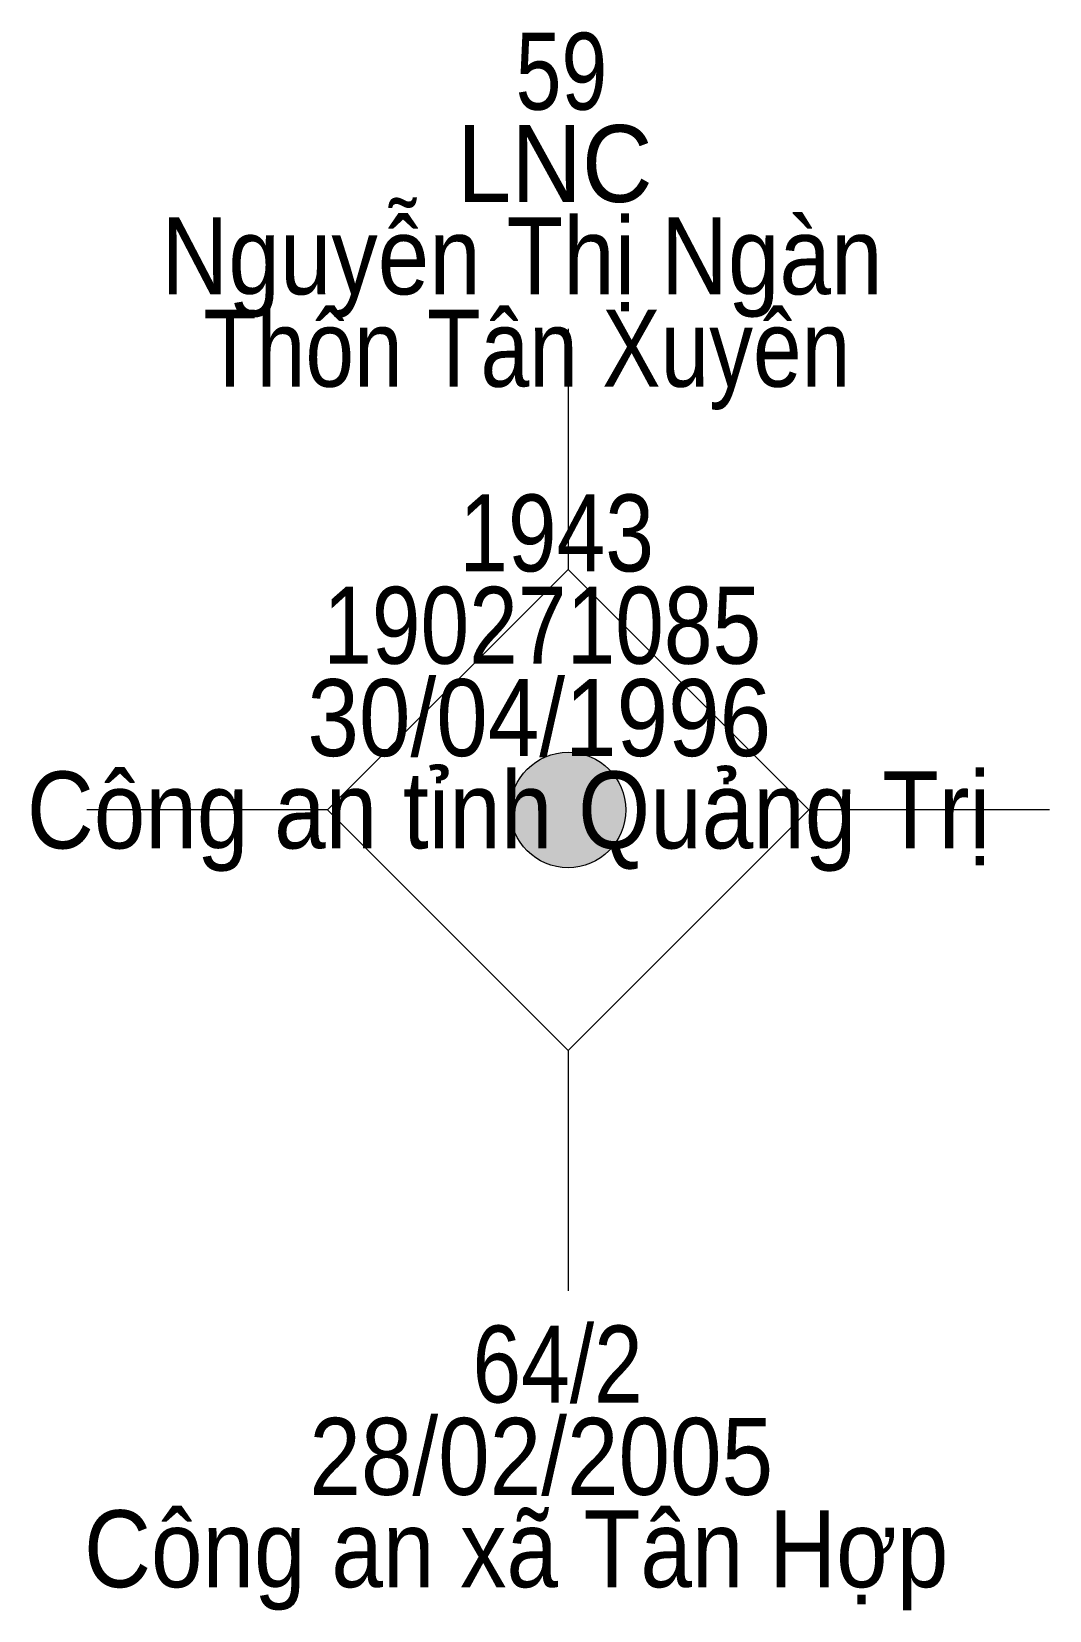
# Model space of a CAD drawing. Header units: metres. Extents: x 550999 to 552168, y 1840994 to 1841978.
# Drawn here: x 551797.82 to 551803.11, y 1841600 to 1841608.21 of the extents above; entities that cross this region are included whole.
import ezdxf
from ezdxf.enums import TextEntityAlignment as Align

# ---------------------------------------------------------------- set-up
doc = ezdxf.new("R2010")
doc.units = ezdxf.units.M
doc.header["$LTSCALE"] = 0.16
doc.layers.add('11', color=7, linetype='Continuous', lineweight=13)
doc.layers.add('15', color=7, linetype='Continuous')

msp = doc.modelspace()

# ---------------------------------------------------------------- hatches: boundary and pattern name
at = {"layer": '11'}
msp.add_hatch(color=256, dxfattribs=at).paths.add_polyline_path([(551800.9095, 1841604.16, 1), (551800.3095, 1841604.16, 1)])

# ---------------------------------------------------------------- linework, layer by layer
for p, q in [((551800.61, 1841606.66), (551800.61, 1841605.41)), ((551799.36, 1841604.16), (551798.11, 1841604.16)), ((551803.11, 1841604.16), (551801.86, 1841604.16)), ((551800.61, 1841602.91), (551800.61, 1841601.66))]:
    msp.add_line(p, q, dxfattribs=at)
msp.add_lwpolyline([(551800.61, 1841605.41), (551799.36, 1841604.16), (551800.61, 1841602.91), (551801.86, 1841604.16)], close=True, dxfattribs=at)
msp.add_circle((551800.6095, 1841604.16), 0.3, dxfattribs=at)

# ---------------------------------------------------------------- texts
at = {"layer": '15'}
for s, width, p in [('59', 0.8, (551800.575, 1841607.8)), ('LNC', 0.95, (551800.54, 1841607.32)), ('Nguyễn Thị Ngàn', 0.9, (551800.37, 1841606.84)), ('Thôn Tân Xuyên', 0.85, (551800.395, 1841606.36)), ('1943', 0.85, (551800.55, 1841605.4)), ('190271085', 0.85, (551800.475, 1841604.92)), ('30/04/1996', 0.9, (551800.46, 1841604.44)), ('Công an tỉnh Quảng Trị', 0.9, (551800.3, 1841603.96)), ('64/2', 0.85, (551800.555, 1841601.08)), ('28/02/2005', 0.9, (551800.47, 1841600.6)), ('Công an xã Tân Hợp', 0.9, (551800.34, 1841600.12))]:
    msp.add_text(s, height=0.4, dxfattribs=dict(at, width=width)).set_placement(p, align=Align.CENTER)

doc.saveas('drawing.dxf')
